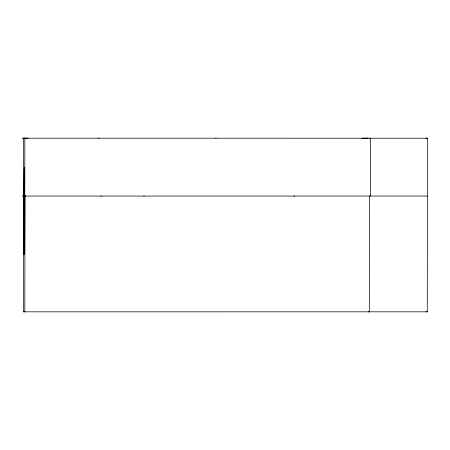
<?xml version="1.0" encoding="UTF-8"?>
<svg xmlns="http://www.w3.org/2000/svg" width="450" height="450" viewBox="0 0 450 450"><rect width="100%" height="100%" fill="white"/><g stroke="black" fill="none" stroke-linecap="round" stroke-linejoin="round"><path stroke-width="0.67" d="M426.043 311.827L427.269 311.816L427.5 138.201L425.852 138.195M427.5 138.201L23.541 138.189L23.67 253.952L24.677 253.941L24.812 182.402M25.161 196.054L25.841 196.054L25.026 196.065L24.806 311.822L23.541 311.827L23.338 196.076L22.5 196.082L23.771 196.082M369.636 138.195L370.513 138.172L370.513 196.054L369.624 196.059L369.411 311.816L368.179 311.822M25.841 138.178L24.812 138.184L24.812 182.424M367.178 138.201L367.988 138.189M28.226 138.206L22.5 138.201L24.812 138.212M98.314 138.201L99.034 138.201M361.811 138.201L367.853 138.201M25.026 196.065L427.478 196.059M100.924 196.059L101.644 196.059M143.612 196.054L144.332 196.054M293.946 196.054L294.705 196.054M23.541 311.827L427.269 311.816M215.724 138.201L216.084 138.201M23.664 253.946L24.677 253.969M23.546 181.603L23.546 182.407M23.979 188.601L24.277 225.028L24.277 167.147L23.979 188.601"/></g></svg>
